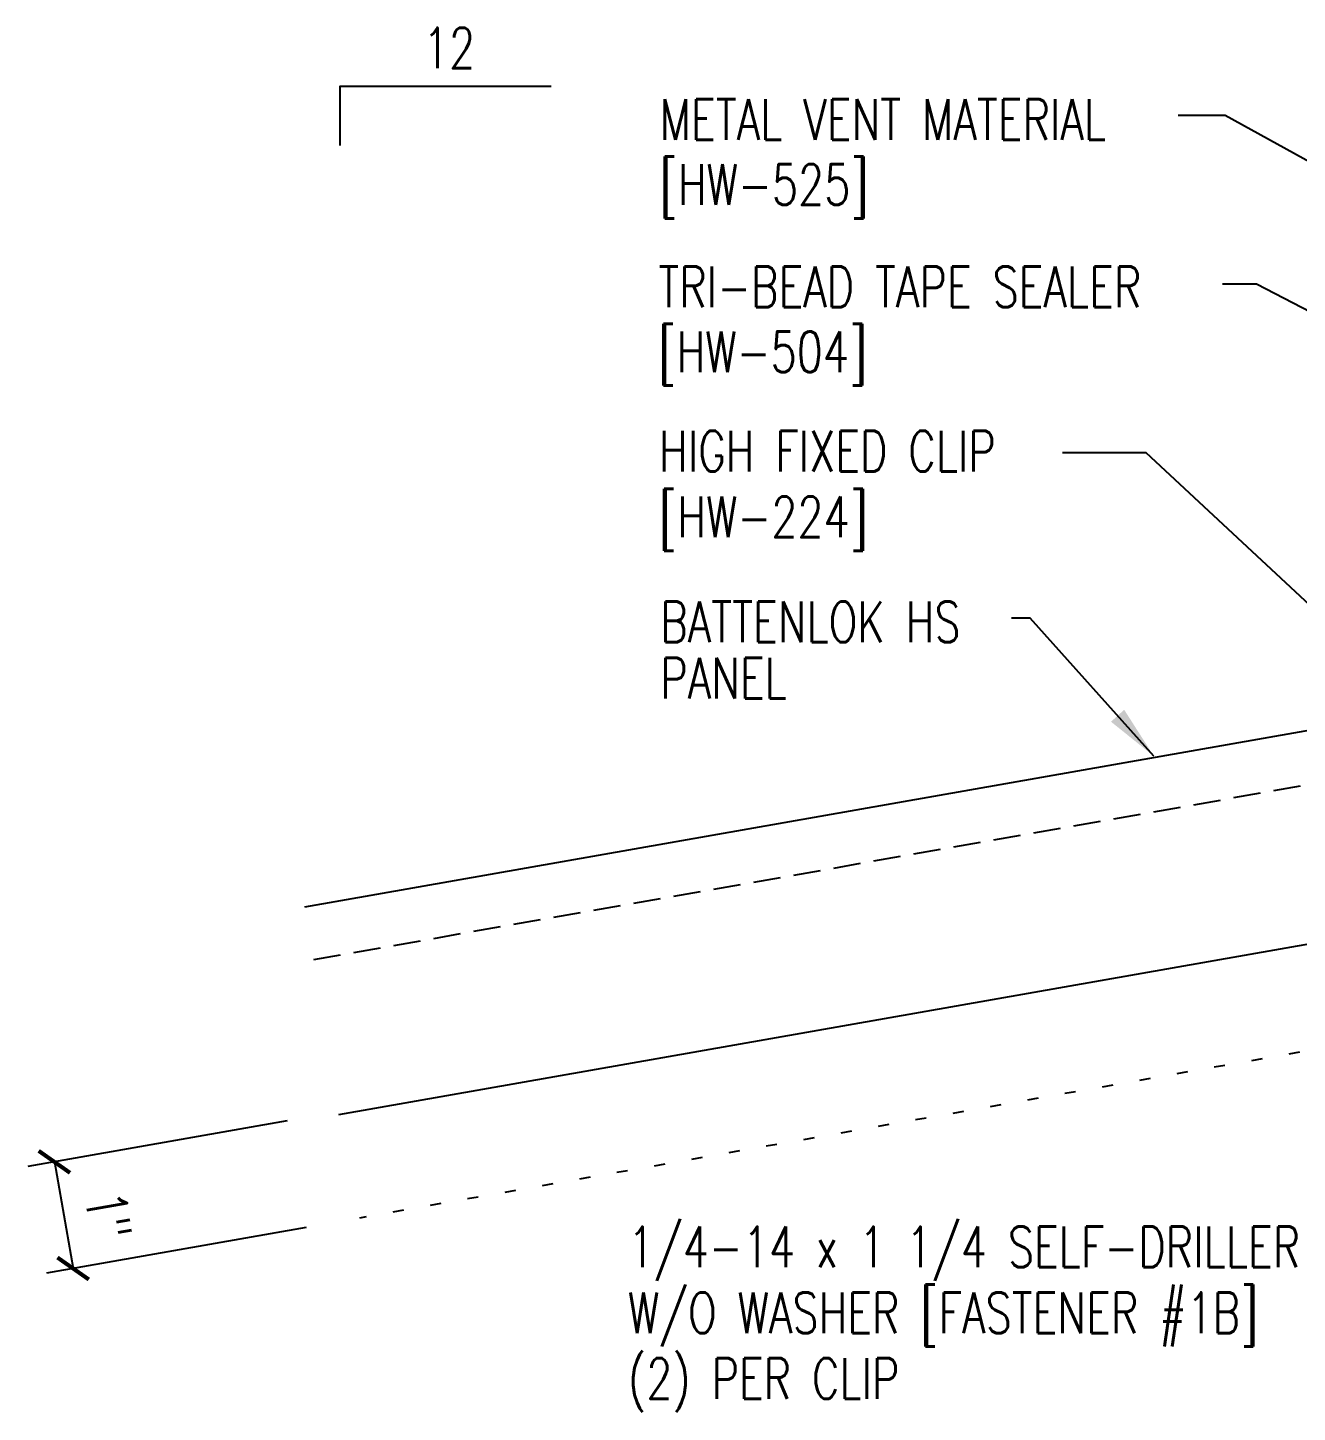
# Model space of a CAD drawing. Header units: inches. Extents: x -2 to 189, y 13 to 99.
# Drawn here: x -2.14 to 9.59, y 17.99 to 30.77 of the extents above; entities that cross this region are included whole.
import ezdxf
from ezdxf.enums import TextEntityAlignment as Align

# ---------------------------------------------------------------- set-up
doc = ezdxf.new("R2010")
doc.units = ezdxf.units.IN
doc.header["$MEASUREMENT"] = 0
doc.linetypes.add('DASH2', pattern=[0.1875, 0.125, -0.0625])
doc.linetypes.add('DOT', pattern=[0.25, 0, -0.25])
for name, color, linetype in [('DIM', 2, 'Continuous'), ('MARK', 1, 'Continuous'), ('PANEL', 11, 'Continuous'), ('TEXT', 2, 'Continuous')]:
    doc.layers.add(name, color=color, linetype=linetype)
doc.styles.add('TEXT1', font='ROMANS.shx', dxfattribs={"width": 0.75, "height": 0.375})
doc.dimstyles.new('DETAIL$7', dxfattribs={"dimscale": 4, "dimtxt": 0.375, "dimasz": 0.125, "dimexe": 0.0625, "dimexo": 0.125, "dimgap": 0.0625, "dimtad": 1, "dimdec": 4, "dimzin": 3, "dimdsep": 46, "dimlunit": 4, "dimtxsty": 'TEXT1', "dimblk": 'ARCHTICK', "dimcen": 0.0625, "dimclrd": 7, "dimclre": 7, "dimclrt": 2, "dimadec": 0, "dimazin": 0, "dimtfac": 0.59375, "dimtdec": 4, "dimtmove": 0, "dimatfit": 3, "dimfxl": 0, "dimfrac": 2, "dimtolj": 1, "dimtzin": 3, "dimarcsym": 0})

# ---------------------------------------------------------------- blocks, each defined once
blk = doc.blocks.new('dsc-HW-504')
at = {"layer": 'TEXT', "style": 'TEXT1', "width": 0.75}
for s, p in [('TRI-BEAD TAPE SEALER', (0, 0)), ('[HW-504]', (0, -0.6))]:
    blk.add_text(s, height=0.375, dxfattribs=at).set_placement(p)
at = {"layer": 'TEXT', "style": 'TEXT1', "flags": 1}
for tag, p in [('COLOR', (0, -1.2)), ('CALC', (0, -1.2)), ('OPT1', (0, -1.2)), ('OPT2', (0, -1.2)), ('OPT3', (0, -1.2)), ('GAGE', (0, -1.2)), ('SHPLN', (0, -1.2)), ('PART', (0, -1.2)), ('DESCRIPTION', (0, -1.2)), ('MULTIPLE', (0, -1.2)), ('SPARE1', (0, -1.8)), ('SPARE2', (0, -1.8)), ('SPARE3', (0, -1.8)), ('SPARE4', (0, -1.8)), ('SPARE5', (0, -1.8)), ('SPARE6', (0, -1.8)), ('SPARE7', (0, -1.8)), ('SPARE8', (0, -1.8)), ('SPARE9', (0, -1.8)), ('SPARE10', (0, -1.8))]:
    blk.add_attdef(tag, p, '', height=0.375, dxfattribs=at)
blk = doc.blocks.new('slopl1')
at = {"layer": 'MARK', "color": 6}
blk.add_lwpolyline([(0, 0), (0, 0.1368), (0.4871, 0.1368)], dxfattribs=at)
at = {"layer": 'MARK', "color": 2, "style": 'TEXT1', "width": 0.75}
blk.add_text('12', height=0.09375, dxfattribs=at).set_placement((0.1909, 0.1779))
blk.add_attdef('SLOPL1', text='', height=0.0938, dxfattribs=at).set_placement((-0.0549, 0.0243), align=Align.RIGHT)
blk = doc.blocks.new('_ArchTick')
at = {"color": 0, "linetype": 'ByBlock', "const_width": 0.15}
blk.add_lwpolyline([(-0.5, -0.5), (0.5, 0.5)], dxfattribs=at)
blk = doc.blocks.new('dsc-HW-525')
at = {"layer": 'TEXT', "style": 'TEXT1', "width": 0.75}
for s, p in [('METAL VENT MATERIAL', (0, 0)), ('[HW-525]', (0, -0.6))]:
    blk.add_text(s, height=0.375, dxfattribs=at).set_placement(p)
at = {"layer": 'TEXT', "style": 'TEXT1', "flags": 1}
for tag, p in [('COLOR', (0, -1.2)), ('CALC', (0, -1.2)), ('OPT1', (0, -1.2)), ('OPT2', (0, -1.2)), ('OPT3', (0, -1.2)), ('GAGE', (0, -1.2)), ('SHPLN', (0, -1.2)), ('PART', (0, -1.2)), ('DESCRIPTION', (0, -1.2)), ('MULTIPLE', (0, -1.2)), ('SPARE1', (0, -1.8)), ('SPARE2', (0, -1.8)), ('SPARE3', (0, -1.8)), ('SPARE4', (0, -1.8)), ('SPARE5', (0, -1.8)), ('SPARE6', (0, -1.8)), ('SPARE7', (0, -1.8)), ('SPARE8', (0, -1.8)), ('SPARE9', (0, -1.8)), ('SPARE10', (0, -1.8))]:
    blk.add_attdef(tag, p, '', height=0.375, dxfattribs=at)

msp = doc.modelspace()

# ---------------------------------------------------------------- linework, layer by layer
at = {"layer": 'DIM', "linetype": 'DOT'}
msp.add_line((11.67428, 21.68059), (0.92569, 19.78532), dxfattribs=at)
at = {"layer": 'DIM', "color": 7}
for p, q in [((0.25964, 20.68331), (-2.13802, 20.26053)), ((-1.89182, 20.30394), (-1.71817, 19.31914)), ((0.43329, 19.6985), (-1.96437, 19.27572))]:
    msp.add_line(p, q, dxfattribs=at)
at = {"layer": 'PANEL', "color": 8, "linetype": 'DASH2', "ltscale": 2}
msp.add_line((0.50467, 22.17239), (17.87629, 25.22694), dxfattribs=at)
at = {"layer": 'PANEL'}
msp.add_lwpolyline([(0.73624, 20.74247), (18.12785, 23.80025), (17.79097, 25.71078), (0.41947, 22.65625)], dxfattribs=at)

# ---------------------------------------------------------------- block references
at = {"layer": 'DIM', "color": 7, "xscale": 0.25, "yscale": 0.25, "zscale": 0.25}
for p, rotation in [((-1.89182, 20.30394), 99.99999999999906), ((-1.71817, 19.31914), 279.9999999999991)]:
    msp.add_blockref('_ArchTick', p, dxfattribs=dict(at, rotation=rotation))
at = {"layer": 'MARK', "xscale": 4, "yscale": 4, "zscale": 4}
msp.add_blockref('slopl1', (0.74885, 29.68774), dxfattribs=at)
at = {"layer": 'TEXT'}
for name, p in [('dsc-HW-525', (3.69864, 29.73848)), ('dsc-HW-504', (3.68637, 28.19497))]:
    msp.add_blockref(name, p, dxfattribs=at)

# ---------------------------------------------------------------- texts
at = {"layer": 'DIM', "color": 2, "insert": (-1.39186, 19.80754), "char_height": 0.375, "attachment_point": 5, "rotation": 280, "style": 'TEXT1'}
msp.add_mtext('\\A1;1"', dxfattribs=at)
at = {"layer": 'TEXT', "style": 'TEXT1', "width": 0.75}
for s, p in [('HIGH FIXED CLIP', (3.6927, 26.67777)), ('[HW-224]', (3.6927, 26.07063)), ('BATTENLOK HS', (3.70434, 25.10073)), ('PANEL', (3.70434, 24.58044)), ('1/4-14 x 1 1/4 SELF-DRILLER', (3.40561, 19.33092)), ('W/O WASHER [FASTENER #1B]', (3.40561, 18.72378)), ('(2) PER CLIP', (3.40561, 18.11664))]:
    msp.add_text(s, height=0.375, dxfattribs=at).set_placement(p)

# ---------------------------------------------------------------- leaders
for points in [[(14.68217, 26.77983), (8.92147, 29.9622), (8.48674, 29.9622)], [(14.99912, 25.39854), (9.20903, 28.40682), (8.89494, 28.40682)], [(10.85311, 24.36841), (8.1909, 26.84873), (7.41666, 26.84873)], [(8.261, 24.05024), (7.11836, 25.32194), (6.94684, 25.32194)]]:
    msp.add_leader(points, dimstyle='DETAIL$7')

doc.saveas('drawing.dxf')
